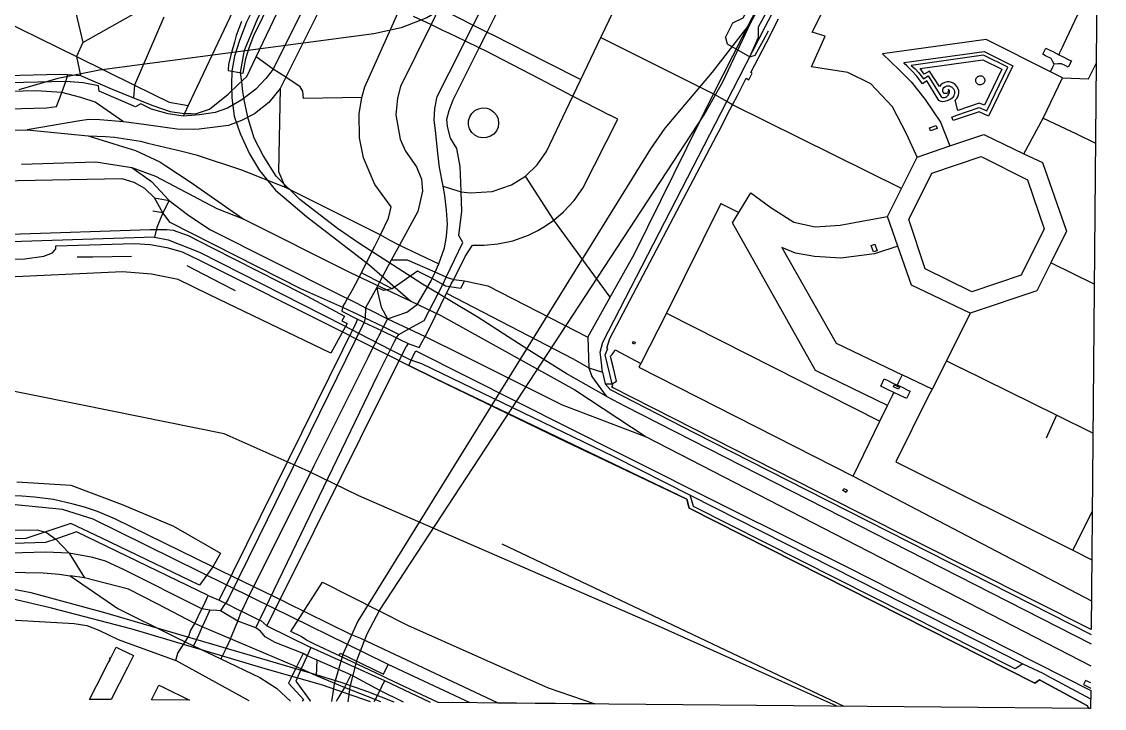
# Model space of a CAD drawing. Header units: millimetres. Extents: x 0 to 1122, y 0 to 907.
# Drawn here: x 577 to 1122, y 0 to 345 of the extents above; entities that cross this region are included whole.
import ezdxf

# ---------------------------------------------------------------- set-up
doc = ezdxf.new("R2010")
doc.units = ezdxf.units.MM

msp = doc.modelspace()

# ---------------------------------------------------------------- linework, layer by layer
at = {"layer": 'buildings'}
for points in [[(1033.821, 291.9871), (1037.1503, 293.057), (1037.641, 291.5524), (1034.3117, 290.4825), (1033.821, 291.9871)], [(1004.4864, 232.8071), (1006.2625, 233.425), (1007.4197, 230.1347), (1005.6375, 229.5169), (1004.4864, 232.8071)], [(884.479, 183.5575), (884.9239, 184.504), (885.8176, 184.0674), (885.3667, 183.1396), (884.479, 183.5575)], [(1015.5907, 161.7503), (1016.0605, 162.7246), (1018.5951, 161.5373), (1018.1314, 160.5443), (1015.5907, 161.7503)], [(990.129, 109.5433), (990.7101, 110.5911), (992.3801, 109.6444), (991.7991, 108.606), (990.129, 109.5433)], [(622.4392, 4.4174), (611.5296, 4.5153), (614.9942, 11.3994), (620.9134, 22.9103), (621.9653, 24.8142), (621.559, 24.9731), (621.815, 25.4181), (622.2193, 25.3344), (624.8642, 30.7247), (626.8579, 29.7508), (633.5548, 26.5002), (630.6632, 20.5785), (622.4392, 4.4174)], [(661.8328, 4.0639), (642.6739, 4.2358), (646.3205, 11.6312), (648.1079, 10.7579), (661.8328, 4.0639)]]:
    msp.add_lwpolyline(points, dxfattribs=at)
at = {"layer": 'major_roads'}
for points in [[(687.6315, 425.3716), (692.7632, 412.8299), (695.8058, 405.227), (697.839, 398.1735), (698.8248, 394.1568), (700.1155, 386.0209), (700.8866, 378.7551), (700.7258, 371.7772), (699.4336, 364.7721), (696.917, 358.3465), (690.4039, 344.9865), (686.8608, 335.8305), (684.3504, 328.035), (682.9851, 320.4343)], [(749.1239, 395.5902), (740.2595, 377.7599), (738.4628, 374.1512), (710.2043, 317.3672), (707.4058, 311.7268)], [(794.0312, 365.8739), (787.3003, 352.199), (783.1803, 343.8308)], [(787.0975, 223.5164), (790.0153, 231.5133), (790.9333, 237.2358), (791.4439, 243.4651), (790.9788, 250.5884), (790.1035, 257.9017), (789.3462, 262.5955), (787.371, 272.0245), (786.5497, 279.1883), (785.3361, 290.6139), (784.7185, 295.8003), (785.0235, 301.724), (786.2321, 307.6396), (798.2422, 331.4428), (800.351, 335.5985), (804.3815, 343.5855), (811.3972, 357.4908)], [(783.1803, 343.8308), (767.834, 312.6774), (766.245, 306.8491), (765.5302, 298.4132), (767.6781, 286.2896), (770.3894, 280.1154), (775.9447, 272.2944), (778.4184, 266.1882), (778.934, 260.0794)], [(682.9851, 320.4343), (682.8147, 313.7546), (683.0931, 307.0803), (684.2708, 297.8634), (687.2789, 289.1332), (691.8653, 278.8608), (696.8619, 270.4483), (705.0058, 260.61), (720.5385, 247.2578), (751.9418, 223.2342), (773.0426, 204.8286)], [(707.4058, 311.7268), (701.5767, 304.7344), (694.4559, 299.0395), (687.9327, 295.557), (681.2892, 293.0539), (666.678, 291.2186), (663.8546, 291.0389), (655.5142, 291.272), (635.1104, 294.0732), (628.5772, 294.9611)], [(707.4058, 311.7268), (706.4352, 269.8968), (709.8199, 262.0299)], [(628.5772, 294.9611), (616.7325, 295.8686), (611.1654, 296.1701), (606.56, 295.4007), (580.1278, 290.9507)], [(535.4542, 289.7955), (580.1278, 290.9507)], [(580.1278, 290.9507), (610.7968, 287.9734), (623.7694, 283.9528), (634.6699, 280.5844), (646.8643, 274.791), (649.9019, 272.807)], [(610.7968, 287.9734), (619.6024, 287.5124), (624.0696, 287.2767), (637.1587, 285.2771), (640.7953, 284.2754), (657.8683, 280.2368), (665.1672, 278.3451), (687.9137, 270.7707), (709.8199, 262.0299)], [(577.274, 273.6724), (614.6257, 274.819), (632.6986, 271.9082)], [(649.9019, 272.807), (662.144, 264.7769), (688.7319, 246.1074)], [(632.6986, 271.9082), (642.6393, 265.0168), (651.5538, 255.4417)], [(709.8199, 262.0299), (756.776, 238.594), (757.7793, 238.0446), (762.5019, 235.4119), (767.2754, 232.9745), (787.0975, 223.5164)], [(778.934, 260.0794), (776.611, 249.8502), (767.2754, 232.9745)], [(651.5538, 255.4417), (660.6876, 248.3806), (671.9558, 240.7505), (736.2809, 208.521), (739.041, 207.1173), (741.1955, 206.0544), (745.9271, 203.7384), (750.2225, 201.4636)], [(688.7319, 246.1074), (742.5973, 219.1246)], [(767.2754, 232.9745), (763.1554, 225.2958), (757.2225, 214.2602), (755.9453, 211.6811)], [(783.7429, 216.185), (785.1913, 219.3496), (787.0975, 223.5164)], [(742.5973, 219.1246), (773.0426, 204.8286), (788.4632, 197.4692)], [(761.3307, 195.8573), (770.9639, 199.2376), (776.3551, 203.3174), (783.2223, 215.0249), (783.7429, 216.185)], [(755.9453, 211.6811), (756.4615, 208.909), (758.1563, 201.812), (761.3307, 195.8573)], [(750.2225, 201.4636), (752.3712, 200.4381), (761.3307, 195.8573)], [(788.4632, 197.4692), (855.4181, 160.1298), (891.3507, 136.486)], [(757.5141, 188.4182), (758.2899, 189.9301), (759.3035, 191.9059), (760.2357, 193.7146), (761.3307, 195.8573)], [(761.3307, 195.8573), (772.081, 190.7853)], [(772.081, 190.7853), (780.1438, 186.9953), (800.2023, 177.1345), (849.1549, 152.7125), (891.3507, 136.486)], [(688.3133, 49.5996), (690.3932, 53.9326), (724.4545, 122.1353), (751.3909, 176.0518), (751.5601, 176.4044), (755.6358, 184.6239), (756.4059, 186.1824), (757.0571, 187.4998), (757.5141, 188.4182)], [(891.3507, 136.486), (1114.891, 21.4151)], [(454.3156, 66.1607), (526.9441, 68.4713), (579.2995, 68.3835), (588.1259, 68.1552), (596.1612, 67.4495), (601.7115, 66.617)], [(601.7115, 66.617), (625.6587, 50.2446), (652.4492, 36.9312), (654.9648, 35.6786), (659.5258, 33.5225), (663.7494, 31.4534), (677.5669, 24.9094)], [(609.0435, 65.6474), (601.7115, 66.617)], [(682.3541, 34.9768), (668.1137, 40.9747), (664.3904, 42.6201), (645.8743, 52.4117), (631.0322, 59.8688), (609.0435, 65.6474)], [(686.1102, 43.87), (687.9499, 48.8388), (688.3133, 49.5996)], [(682.3541, 34.9768), (686.1102, 43.87)], [(682.3541, 34.9768), (680.0287, 30.0031), (677.5669, 24.9094)], [(739.6737, 10.4044), (725.5562, 16.4198), (717.9323, 19.8145), (715.5869, 20.8512), (682.3541, 34.9768)], [(677.5669, 24.9094), (697.1261, 15.5466), (705.5187, 10.1135), (712.5803, 3.6085)], [(757.977, 3.2011), (757.392, 3.4903), (755.0452, 4.3779), (739.6737, 10.4044)]]:
    msp.add_lwpolyline(points, dxfattribs=at)
at = {"layer": 'minor_roads'}
for points in [[(628.5772, 294.9611), (614.4085, 304.7697), (607.0718, 307.2395), (597.6136, 309.6353), (584.6445, 310.6089), (485.8456, 307.9923), (463.8173, 307.1932), (445.5267, 307.0689), (428.901, 306.8177)], [(632.6986, 271.9082), (644.5829, 267.6302), (675.5119, 251.3415), (688.7319, 246.1074)], [(651.5538, 255.4417), (648.2947, 249.1718), (645.3888, 241.8458), (644.1333, 236.8997), (556.5702, 234.1533), (489.5959, 232.7606), (481.546, 232.4882)], [(644.1333, 236.8997), (651.0319, 235.6079), (666.7461, 229.4849), (739.2673, 192.5509), (746.7823, 188.6819), (763.3544, 180.1567), (772.8216, 175.2825), (778.3135, 173.4257), (874.9835, 126.6614), (913.4933, 107.2625), (1080.634, 22.4711), (1090.7788, 17.6847)], [(594.5428, 85.1127), (601.23, 78.0395), (609.0435, 65.6474)], [(739.6737, 10.4044), (736.3598, 4.899), (735.4608, 3.4032)]]:
    msp.add_lwpolyline(points, dxfattribs=at)
at = {"layer": 'parks'}
for points in [[(1118.2614, 401.2142), (1115.0524, 39.6034), (997.6678, 98.6392), (874.108, 161.5472), (874.4963, 162.3451), (874.2766, 163.2137), (870.6747, 177.7729), (871.9875, 180.9014), (871.5351, 181.1943), (872.9856, 185.9709), (926.7554, 288.1968), (927.7867, 290.0979), (933.4161, 300.9221), (934.767, 303.5098), (937.1817, 308.194), (941.6424, 316.8761), (942.9638, 316.1468), (944.0714, 318.3361), (944.6277, 319.3561), (943.9485, 319.7163), (951.7806, 334.9004), (957.8737, 346.7269)], [(731.5946, 377.446), (703.8721, 321.4773), (700.0798, 316.7683), (695.0518, 311.3621), (688.0993, 305.9266), (680.796, 301.8268), (674.623, 299.6923), (666.8474, 298.4573), (662.781, 298.1583), (658.6224, 297.8508), (651.0272, 298.9158), (642.6751, 301.2643), (637.2225, 304.062), (634.6081, 302.5107), (616.4197, 310.3519), (615.9769, 313.0768), (608.2372, 314.4787), (599.5082, 315.2465), (486.1822, 312.6111)], [(687.9726, 345.3438), (685.2236, 338.3704), (684.3453, 335.0237), (682.8171, 329.8192), (681.4184, 323.9706), (681.1187, 320.7119), (688.7863, 319.4878), (690.1113, 326.7255), (691.808, 332.208), (694.1314, 338.3466), (703.1258, 356.9304)], [(1020.9756, 324.8547), (1061.255, 330.3672), (1075.6009, 323.1393), (1063.4551, 297.7619), (1058.7171, 300.0404), (1045.6008, 295.5351), (1044.9961, 297.3575), (1047.0189, 298.0664), (1058.7539, 302.1087), (1062.538, 300.4071), (1073.0681, 322.4443), (1060.9366, 328.4412), (1024.601, 323.285), (1026.4737, 321.6377), (1028.209, 319.7493), (1030.7011, 316.5496), (1033.0195, 318.0106), (1039.4827, 307.8615), (1039.8478, 307.4297), (1040.2702, 307.2302), (1040.8042, 307.1323), (1041.3638, 307.1553), (1041.9435, 307.3551), (1042.5309, 307.732), (1043.0831, 308.3048), (1043.4637, 308.935), (1043.7342, 309.6222), (1043.8137, 310.2737), (1043.7198, 310.7684), (1043.5258, 311.0777), (1043.1771, 311.2764), (1043.2177, 310.9965), (1043.2205, 310.6238), (1043.1677, 310.2143), (1043.0351, 309.8241), (1042.7612, 309.4445), (1042.489, 309.2512), (1042.1132, 309.1613), (1041.6394, 309.1096), (1041.198, 309.2533), (1040.7833, 309.6298), (1040.5229, 310.07), (1040.4112, 310.6394), (1040.4465, 311.1609), (1040.6179, 311.7651), (1041.0344, 312.2832), (1041.7087, 312.7524), (1042.3931, 312.9793), (1043.1375, 313.0379), (1043.7947, 312.9762), (1044.3341, 312.7943), (1044.8723, 312.4821), (1045.3236, 312.0774), (1045.8043, 311.514), (1046.1551, 310.8679), (1046.3405, 310.2792), (1046.3658, 309.664), (1046.2431, 309.0035), (1046.0469, 308.3716), (1045.7331, 307.6569), (1045.1547, 306.898), (1044.622, 306.4554), (1044.2453, 306.2631), (1043.5723, 305.9336), (1042.5668, 305.5512), (1041.2722, 305.1527), (1040.392, 305.03), (1039.6733, 305.0923), (1039.042, 305.303), (1038.5107, 305.7084), (1037.9701, 306.44), (1032.4383, 315.5651), (1030.2554, 314.1215), (1027.4299, 317.8553), (1024.9095, 320.6359), (1022.3676, 323.0812), (1021.0444, 324.3043), (1020.9756, 324.8547)], [(1029.0071, 321.699), (1060.5718, 326.1242), (1070.1633, 321.4078), (1061.3525, 303.2877), (1058.6511, 304.3832), (1047.9941, 300.5829), (1046.663, 305.757), (1047.4145, 306.617), (1047.9882, 307.525), (1048.3415, 308.5469), (1048.4472, 309.366), (1048.4142, 310.4938), (1048.1342, 311.5026), (1047.5364, 312.7193), (1046.69, 313.64), (1045.602, 314.3392), (1044.463, 314.8525), (1043.6224, 315.0277), (1042.6445, 314.9805), (1041.456, 314.7581), (1040.2895, 314.2467), (1039.4167, 313.5742), (1038.7513, 312.7228), (1033.6624, 320.4835), (1031.0854, 318.9689), (1029.0071, 321.699)], [(1056.9778, 316.0179), (1057.0617, 316.4644), (1057.2253, 316.8823), (1057.4807, 317.2621), (1057.828, 317.6038), (1058.1743, 317.8336), (1058.4891, 317.9706), (1059.0249, 318.087), (1059.4921, 318.0828), (1059.9279, 318.0044), (1060.3261, 317.8425), (1060.7173, 317.5874), (1061.034, 317.2585), (1061.2828, 316.8928), (1061.4574, 316.4813), (1061.5396, 316.0426), (1061.5417, 315.586), (1061.4518, 315.1582), (1061.2761, 314.7497), (1061.0329, 314.3698), (1060.7165, 314.0465), (1060.3456, 313.8075), (1059.9321, 313.6342), (1059.5009, 313.5355), (1059.0522, 313.5395), (1058.6164, 313.6272), (1058.1999, 313.7986), (1057.827, 314.0349), (1057.4978, 314.3453), (1057.243, 314.7296), (1057.0745, 315.1411), (1056.98, 315.5706), (1056.9778, 316.0179)], [(571.7326, 238.4713), (642.0533, 240.7854), (650.335, 240.8603), (653.4731, 240.4781), (661.1091, 237.782), (673.4885, 231.3441), (718.3296, 208.5604), (739.5987, 197.3002), (738.3906, 194.879), (741.0838, 193.5596), (732.774, 178.6689), (671.7544, 207.9523), (655.9983, 215.5852), (642.6267, 218.3234), (628.0175, 219.47), (434.3174, 210.4933)], [(1114.78, 8.9124), (1114.7009, 0), (1113.7942, 0.0081), (1113.6408, 0.0847), (1113.196, 1.2254), (1089.0404, 14.3828), (1086.7379, 12.6514), (913.0103, 100.6695), (911.6741, 105.2659), (785.2, 165.9562), (771.9972, 172.4572), (774.1795, 177.2552), (775.4501, 179.7877), (877.8136, 128.2762), (932.8122, 100.5956), (992.5643, 70.9164), (1074.0878, 29.5552), (1114.78, 8.9124)], [(574.9058, 113.8491), (602.0585, 112.1799), (627.9167, 102.574), (653.7623, 91.552), (677.3361, 78.0998), (673.4497, 71.1366), (666.7708, 61.962), (617.7558, 85.6128), (602.0946, 92.8909), (579.496, 85.4899), (536.2483, 84.4803)], [(865.4455, 2.2367), (786.8001, 2.9425), (761.5024, 14.887), (758.4168, 16.3496), (737.5591, 26.2549), (724.6289, 32.3435), (722.2656, 33.4456), (720.5023, 34.2627), (717.8446, 36.1315), (712.6659, 38.6471), (728.6142, 63.44), (771.3161, 41.8873), (842.1113, 10.2908), (865.4455, 2.2367)]]:
    msp.add_lwpolyline(points, dxfattribs=at)
at = {"layer": 'paths'}
for points in [[(789.3462, 262.5955), (793.9626, 261.1565), (798.3277, 259.7944), (802.7672, 259.205), (813.9626, 259.925), (823.6134, 263.2307), (830.6118, 267.6223), (836.5274, 273.2909), (841.1615, 280.0332), (854.4675, 307.8597), (858.4706, 316.2383), (868.6005, 337.4308), (879.1062, 359.4212), (882.6518, 366.8255), (899.2589, 400.195), (901.5058, 410.1827), (900.8823, 421.6217), (897.6475, 431.1458), (890.1307, 441.6772), (884.4984, 446.3772), (878.8592, 449.6049), (870.9042, 452.3595)], [(862.0484, 186.6369), (873.2447, 206.7575), (885.3848, 228.6123), (925.2193, 308.9994), (968.9717, 395.2411), (978.4495, 412.9918), (994.8327, 445.1887)], [(869.3668, 168.9975), (868.6731, 175.3121), (868.2528, 179.1922), (869.5382, 184.0821), (931.9229, 305.1472), (951.1734, 342.6586), (978.8854, 395.6654), (994.7395, 426.0041), (997.2781, 430.1095), (1001.3532, 433.4744)], [(974.8184, 340.016), (1005.4111, 401.0483), (1009.8276, 410.3179), (1013.8876, 418.2115), (1010.4687, 424.3454)], [(555.0149, 392.3904), (558.0625, 383.986), (560.3154, 378.1419), (566.2269, 368.2674), (600.2485, 351.8697), (604.5452, 349.7532), (608.1123, 334.8307), (605.0182, 327.7766), (606.9426, 318.1989)], [(687.4605, 319.7326), (689.418, 330.9994), (695.7513, 346.2432), (700.8117, 356.6437), (703.6933, 365.3956), (704.7194, 370.1387), (705.3891, 379.0223), (705.151, 382.6492), (704.3896, 387.5574), (703.3261, 391.6856), (701.6707, 396.3036)], [(662.6418, 299.082), (664.7746, 299.035), (671.8771, 301.3009), (681.13, 308.9242), (686.4555, 313.9084), (690.615, 317.7475), (695.3017, 327.6015), (721.46, 382.5778), (724.1736, 385.6006), (726.8425, 391.1956)], [(811.4012, 340.0378), (818.4984, 354.1195), (833.1495, 382.5024)], [(694.9342, 374.4661), (682.0826, 347.344), (661.1225, 303.1118)], [(1117.9672, 368.0581), (1107.9046, 348.4868), (1101.2549, 334.1772), (1100.4023, 332.3211)], [(778.5853, 356.6005), (787.3003, 352.199), (804.3815, 343.5855), (811.4012, 340.0378)], [(555.8931, 351.8762), (557.6431, 350.9567), (605.0182, 327.7766), (634.029, 313.3529), (651.516, 304.754), (661.1225, 303.1118)], [(608.1123, 334.8307), (640.3655, 352.9451)], [(761.7651, 246.5258), (763.1803, 252.16), (754.8705, 263.3881), (749.1449, 276.9134), (747.1804, 286.8549), (747.0361, 298.9046), (748.3268, 307.121), (749.8447, 312.5493), (767.3378, 351.3989)], [(648.8504, 347.5857), (634.029, 313.3529), (633.6033, 307.0017)], [(774.2582, 348.1025), (783.1803, 343.8308), (789.0108, 341.0447)], [(931.1404, 337.3858), (934.8578, 344.7607)], [(789.0108, 341.0447), (791.9707, 339.615)], [(790.7568, 216.784), (799.0706, 234.2186), (797.2146, 237.7295), (798.6953, 250.0163), (798.3277, 259.7944), (798.1166, 264.3808), (797.7838, 272.5558), (796.0682, 281.4607), (792.9434, 286.7721), (791.3663, 292.5914), (791.1478, 296.3486), (792.2133, 300.7), (794.2338, 305.9747), (807.4459, 332.2085), (811.4012, 340.0378)], [(791.9758, 339.6175), (800.3526, 335.6072), (807.4514, 332.2087), (810.6413, 330.6705)], [(811.4012, 340.0378), (814.5101, 338.4632)], [(814.5101, 338.4632), (841.5366, 324.8317)], [(950.272, 336.0134), (952.773, 340.7248)], [(1027.4681, 277.209), (1022.3619, 288.5574), (1015.1826, 302.5239), (1004.2993, 314.0635), (992.6822, 319.823), (974.4549, 322.6595), (981.3419, 338.0291), (974.8184, 340.016)], [(868.6005, 337.4308), (925.2193, 308.9994)], [(931.1404, 337.3858), (932.0151, 334.1353), (943.4166, 327.6415), (946.1594, 328.437), (950.272, 336.0134)], [(943.4166, 327.6415), (947.7457, 337.4429)], [(1100.5746, 317.103), (1094.5393, 320.0638), (1062.1499, 336.2949), (1010.058, 329.0891), (1018.4395, 321.0382), (1024.4848, 315.0487), (1031.5982, 306.1239), (1039.3227, 294.6964), (1043.9998, 282.7927)], [(1100.4023, 332.3211), (1099.149, 329.6486)], [(703.8721, 321.4773), (695.3017, 327.6015)], [(810.6413, 330.6705), (837.5052, 316.7236)], [(1092.1093, 328.1923), (1090.6587, 328.9133), (1092.1922, 331.9933), (1093.6306, 331.2817)], [(1094.8393, 326.8541), (1092.1093, 328.1923)], [(1093.6306, 331.2817), (1096.0237, 330.077)], [(1100.1387, 324.0955), (1098.4354, 324.0547), (1096.4555, 324.0071), (1095.6565, 325.4212), (1094.8393, 326.8541)], [(1096.0237, 330.077), (1098.7836, 328.6455), (1100.9691, 327.6104)], [(1099.149, 329.6486), (1098.7836, 328.6455)], [(1100.9691, 327.6104), (1103.8641, 326.159)], [(717.4095, 312.5691), (710.2043, 317.3672), (703.8721, 321.4773)], [(841.5366, 324.8317), (858.4706, 316.2383)], [(1094.5393, 320.0638), (1095.7789, 322.5874)], [(1095.7789, 322.5874), (1096.4555, 324.0071)], [(1102.2932, 323.0234), (1100.1387, 324.0955)], [(1103.8641, 326.159), (1105.0943, 325.5424), (1103.5295, 322.4068), (1102.2932, 323.0234)], [(1113.6401, 316.5957), (1117.5789, 324.3086)], [(486.4533, 316.1854), (489.3626, 316.2539), (596.5722, 318.9628), (600.6664, 318.662), (606.9426, 318.1989), (622.9386, 311.2998), (633.6033, 307.0017), (643.3184, 303.0756), (652.0277, 300.1089), (659.2428, 299.1591), (662.6418, 299.082)], [(599.5082, 315.2465), (600.6638, 318.6559)], [(806.3722, 196.8154), (778.86, 213.2655), (761.4452, 224.4911), (747.4112, 233.59), (736.1194, 241.3412), (717.1732, 255.9166), (705.3765, 267.6885), (698.7796, 277.9603), (694.235, 286.7228), (691.1824, 296.6554), (689.3769, 305.1138), (688.4947, 310.2654), (687.9898, 314.9849), (687.4605, 319.7326)], [(837.5052, 316.7236), (854.4682, 307.8652), (873.1261, 298.2446)], [(1081.2207, 278.9211), (1090.9388, 296.7631), (1100.5746, 317.103), (1113.6401, 316.5957)], [(594.9749, 302.6423), (597.6136, 309.6353), (599.5082, 315.2465)], [(748.3268, 307.121), (719.0166, 306.6657), (718.7487, 310.3953), (717.4095, 312.5691)], [(1019.6551, 261.3909), (934.767, 303.5098), (931.9229, 305.1472), (925.2193, 308.9994)], [(485.3622, 301.4086), (487.1639, 301.4484), (494.6902, 300.2439), (500.8647, 299.8064), (511.1729, 299.6392), (533.4969, 300.501), (547.2042, 300.2568), (558.3517, 301.1259), (589.9101, 302.0541), (594.9749, 302.6423)], [(661.1225, 303.1118), (659.2428, 299.1591), (658.6224, 297.8508)], [(849.7805, 249.7001), (855.1067, 255.4671), (859.4587, 261.6062), (877.0495, 296.2994), (873.1261, 298.2446)], [(1090.9388, 296.7631), (1107.5667, 288.9466)], [(1027.4681, 277.209), (1043.9998, 282.7927), (1061.0249, 288.5492), (1081.2207, 278.9211), (1090.5443, 274.4774), (1102.6621, 239.9205)], [(1107.5667, 288.9466), (1117.223, 284.1962)], [(1012.5522, 247.3091), (1019.6551, 261.3909), (1027.4681, 277.209)], [(873.2447, 206.7575), (844.9606, 245.5685), (830.6118, 267.6223)], [(299.1578, 256.2053), (314.8045, 258.3192), (334.8707, 261.0269), (348.3293, 261.1479), (627.7559, 266.4268), (633.7398, 264.612), (639.1231, 261.6285), (644.1388, 256.7195)], [(644.1388, 256.7195), (651.5538, 255.4417)], [(652.0759, 244.4043), (648.2947, 249.1718), (644.1388, 256.7195)], [(928.8723, 253.9243), (937.9554, 249.4079), (943.9387, 259.2506), (954.0296, 251.9205), (965.4655, 244.448), (976.3326, 242.1335), (988.7707, 242.9454), (1000.6119, 245.0857), (1012.5522, 247.3091)], [(928.8723, 253.9243), (901.4586, 198.6507), (888.5748, 173.3642), (887.6239, 171.5277)], [(648.2976, 249.176), (643.3404, 249.9523)], [(754.957, 232.4882), (757.7793, 238.0446), (761.7651, 246.5258)], [(840.1847, 242.2286), (844.9606, 245.5685), (849.7805, 249.7001)], [(1012.6417, 152.2907), (976.3592, 169.8148), (934.7233, 244.0694), (937.9554, 249.4079)], [(1102.6621, 239.9205), (1094.7818, 224.1216), (1087.7401, 210.0018), (1054.1891, 198.6614), (1024.6572, 212.7428), (1017.7563, 232.4469), (1012.5522, 247.3091)], [(738.7518, 201.5942), (717.7973, 210.9041), (652.0759, 244.4043)], [(800.3117, 227.2468), (803.9348, 232.9917), (809.9406, 232.9195), (816.7272, 233.5484), (824.3343, 235.1764), (832.0807, 237.9587), (836.8969, 240.3011), (840.1847, 242.2286)], [(743.7189, 210.4859), (748.2025, 218.944), (753.625, 229.9656), (754.957, 232.4882)], [(1017.7563, 232.4469), (1006.1273, 228.5994), (989.2436, 226.3175), (975.9728, 227.2556), (966.4343, 228.9618), (959.5066, 231.8283), (986.8596, 183.6241), (1020.0031, 167.7679)], [(632.5692, 227.2751), (613.1885, 226.9643), (605.2259, 226.8307)], [(790.7568, 216.784), (785.1913, 219.3496), (771.3693, 225.3436), (763.1554, 225.2958)], [(793.3095, 213.4998), (794.6136, 215.65), (800.3117, 227.2468)], [(1116.5943, 213.3484), (1094.7818, 224.1216)], [(660.4692, 222.6177), (677.5482, 213.7336), (684.6467, 210.0453)], [(763.6176, 210.9789), (757.2225, 214.2602), (749.9951, 217.9682), (748.2025, 218.944)], [(776.4474, 219.847), (763.6176, 210.9789)], [(783.7429, 216.185), (776.4474, 219.847)], [(779.6805, 194.9945), (789.0396, 213.1279), (790.7568, 216.784)], [(782.425, 191.1588), (791.0236, 208.8052), (792.5391, 211.9133), (793.3095, 213.4998)], [(789.0396, 213.1279), (783.7429, 216.185)], [(790.3596, 212.2402), (789.0396, 213.1279)], [(800.0307, 215.0611), (797.9916, 211.1471), (792.5391, 211.9133), (790.3596, 212.2402)], [(790.7568, 216.784), (794.6136, 215.65), (800.0307, 215.0611)], [(800.0307, 215.0611), (811.7075, 212.5434), (862.0484, 186.6369)], [(739.8088, 203.6068), (741.1955, 206.0544), (743.7189, 210.4859)], [(755.9453, 211.6811), (750.2225, 201.4636)], [(763.6176, 210.9789), (759.4607, 210.1774), (755.9453, 211.6811)], [(791.0236, 208.8052), (854.5798, 175.7267), (862.4703, 171.2208)], [(739.0093, 202.1975), (738.7518, 201.5942), (738.4565, 200.8793)], [(746.6558, 197.9173), (744.5129, 198.9056), (738.7518, 201.5942)], [(739.0093, 202.1975), (739.8088, 203.6068)], [(750.2225, 201.4636), (750.0028, 196.1449)], [(738.4565, 200.8793), (738.3596, 199.6688), (746.2783, 195.6265), (748.0665, 194.7924)], [(750.0028, 196.1449), (746.6558, 197.9173)], [(750.0028, 196.1449), (749.4986, 194.0715), (748.9218, 192.8187)], [(766.9283, 187.9427), (759.3035, 191.9059), (750.0028, 196.1449)], [(871.2696, 156.9321), (851.1512, 168.3586), (832.2776, 180.1095), (806.3722, 196.8154)], [(901.4586, 198.6507), (1008.8281, 144.4693)], [(1054.1891, 198.6614), (1042.2159, 174.7548), (1035.0681, 160.4776), (1033.0369, 156.7498)], [(676.8753, 54.7897), (745.7073, 194.2824), (746.2783, 195.6265)], [(748.9218, 192.8187), (696.4654, 85.9981), (681.192, 54.8816), (680.1328, 53.3069)], [(748.0665, 194.7924), (749.4986, 194.0715), (758.2899, 189.9301), (765.7703, 186.3224), (767.7964, 185.3352)], [(766.9283, 187.9427), (772.081, 190.7853), (779.6805, 194.9945)], [(778.6439, 184.2598), (780.1438, 186.9953), (782.425, 191.1588)], [(764.9029, 184.8765), (765.7703, 186.3224), (766.9283, 187.9427)], [(767.7964, 185.3352), (771.6347, 183.4931)], [(862.0484, 186.6369), (862.3366, 176.2166), (862.4703, 171.2208)], [(697.4111, 45.3343), (756.4129, 167.7044), (764.9029, 184.8765)], [(701.5558, 43.387), (770.6431, 181.9179)], [(771.6347, 183.4931), (770.6431, 181.9179)], [(771.6347, 183.4931), (777.144, 181.5244)], [(777.144, 181.5244), (778.6439, 184.2598)], [(874.9835, 179.0576), (875.7809, 180.2339), (888.5748, 173.3642)], [(873.5998, 176.2559), (873.4228, 177.0868), (874.1923, 177.8906)], [(874.7096, 171.7826), (873.5998, 176.2559)], [(874.1923, 177.8906), (874.9835, 179.0576)], [(1042.2159, 174.7548), (1049.6653, 171.0918)], [(862.4703, 171.2208), (863.9316, 166.8748), (871.2696, 156.9321)], [(862.4703, 171.2208), (869.3668, 168.9975), (870.7479, 163.2358), (873.1744, 160.2697), (915.623, 138.5992), (971.9829, 109.8259), (1115.0311, 37.2062)], [(875.47, 168.8126), (874.7096, 171.7826)], [(876.4091, 164.4992), (875.47, 168.8126)], [(887.6239, 171.5277), (995.3269, 116.7746), (1005.2464, 111.58), (1115.1814, 54.1445)], [(1115.9286, 138.3356), (1097.66, 147.37), (1049.6653, 171.0918)], [(870.7479, 163.2358), (874.2766, 163.2137), (876.4091, 164.4992)], [(1010.6441, 161.3284), (1009.1992, 162.0029), (1010.9717, 165.6771), (1012.7777, 164.8224)], [(1012.7777, 164.8224), (1014.9816, 163.7685)], [(1014.9816, 163.7685), (1017.5103, 162.5999)], [(1035.0681, 160.4776), (1020.0031, 167.7679), (1018.2182, 164.0845), (1017.5103, 162.5999)], [(1012.9519, 160.2177), (1010.6441, 161.3284)], [(1018.639, 157.4835), (1015.8353, 158.8409), (1012.9519, 160.2177)], [(1015.0777, 157.2915), (1015.8353, 158.8409)], [(1020.0933, 161.3189), (1017.5103, 162.5999)], [(1022.7012, 160.0751), (1020.0933, 161.3189)], [(1022.7012, 160.0751), (1023.956, 159.4582), (1022.1897, 155.7839), (1020.8429, 156.4296)], [(871.2696, 156.9321), (880.8412, 152.0386), (1114.9883, 32.3814)], [(1012.6417, 152.2907), (1013.763, 154.6382)], [(1013.763, 154.6382), (1015.0777, 157.2915)], [(1033.0369, 156.7498), (1016.9025, 123.9814)], [(1020.8429, 156.4296), (1018.639, 157.4835)], [(995.3269, 116.7746), (1008.8281, 144.4693), (1012.6417, 152.2907)], [(1097.66, 147.37), (1092.3813, 135.8624)], [(1016.9025, 123.9814), (1105.8376, 79.5915), (1115.3641, 74.7315)], [(1080.634, 22.4711), (1076.8672, 19.9141), (915.0895, 101.4896), (913.4933, 107.2625)], [(694.0574, 55.3069), (613.3038, 95.1107), (597.8737, 100.0572), (574.1512, 102.3759), (529.1855, 101.0556), (492.1222, 99.9814), (460.371, 99.9263), (444.6865, 99.6227), (401.7558, 98.7861)], [(460.371, 99.9263), (491.9493, 89.6305), (585.1966, 89.7718), (589.8261, 88.4071), (594.5428, 85.1127)], [(1115.5808, 99.1484), (1105.8376, 79.5915)], [(671.0886, 56.6866), (604.8614, 88.8034), (595.875, 85.5853), (594.5428, 85.1127)], [(594.5428, 85.1127), (589.3147, 83.4823), (573.2076, 82.8627), (533.5014, 82.5668), (467.7698, 80.7905), (409.7947, 79.2255), (377.5941, 78.3591)], [(677.3647, 49.0267), (675.4489, 49.2861), (671.9878, 49.3171), (667.9374, 50.1268), (628.638, 69.87), (619.508, 73.9493), (613.1257, 75.9354), (601.2298, 78.0361), (589.5231, 78.6163), (517.9234, 76.51), (409.7089, 74.0166), (402.8647, 73.8546)], [(669.0175, 51.9714), (671.0886, 56.6866), (676.6929, 54.3255), (676.8753, 54.7897)], [(802.8288, 2.7986), (761.591, 22.0519), (760.3236, 22.641), (694.0574, 55.3069)], [(404.0728, 45.507), (405.2342, 45.4406), (406.1152, 53.8471), (409.3886, 53.6711), (524.896, 47.1603), (603.815, 42.7156), (610.15, 41.6338), (616.1607, 39.3436), (625.8083, 34.7005), (654.8428, 24.1158)], [(662.2127, 39.0428), (664.3904, 42.6201), (667.9374, 50.1268), (669.0175, 51.9714)], [(671.9878, 49.3171), (668.1137, 40.9747), (666.3186, 36.8722)], [(676.6929, 54.3255), (678.3215, 53.5747)], [(680.1328, 53.3069), (679.8274, 52.8438), (678.6997, 51.1859), (677.3647, 49.0267)], [(686.1102, 43.87), (677.3647, 49.0267)], [(678.3215, 53.5747), (679.8274, 52.8438), (687.1297, 49.2375)], [(687.1297, 49.2375), (687.9499, 48.8388), (688.611, 48.516)], [(695.0312, 40.4543), (686.1102, 43.87)], [(688.611, 48.516), (696.9638, 44.4089), (697.56, 44.1123)], [(695.0312, 40.4543), (696.9601, 44.4065), (697.4111, 45.3343)], [(697.56, 44.1123), (700.6538, 41.5221)], [(661.4789, 36.3443), (662.2146, 39.0503)], [(725.9331, 24.1878), (720.9179, 26.4224), (718.8188, 27.5034), (704.8335, 33.1636), (699.7378, 36.0326), (697.3775, 38.8398), (695.0312, 40.4543)], [(700.6538, 41.5221), (701.5558, 43.387)], [(700.6538, 41.5221), (722.7745, 30.5338)], [(655.8225, 27.7877), (659.5258, 33.5225), (661.4753, 36.3378)], [(665.1341, 34.3575), (663.7494, 31.4534)], [(666.3186, 36.8722), (665.1341, 34.3575)], [(691.7474, 3.7954), (654.8428, 24.1158), (655.8225, 27.7877)], [(718.8188, 27.5034), (715.5869, 20.8512), (712.5992, 14.7)], [(721.5828, 27.898), (720.9179, 26.4224), (720.5729, 25.6614)], [(722.7757, 30.5374), (721.5859, 27.9022)], [(758.3178, 10.7689), (759.8758, 13.8113), (722.7757, 30.5374)], [(736.9477, 26.5419), (737.4861, 27.7185), (759.2548, 17.2367), (761.591, 22.0519)], [(719.6384, 23.5918), (717.9323, 19.8145), (715.1411, 13.6243)], [(720.5757, 25.6655), (719.6403, 23.595)], [(725.5562, 16.4198), (725.9331, 24.1878)], [(742.9154, 16.7864), (725.9331, 24.1878)], [(742.9154, 16.7864), (739.6737, 10.4044)], [(769.2513, 3.0999), (757.398, 8.9787), (742.9154, 16.7864)], [(1090.7788, 17.6847), (1092.9993, 16.4163)], [(1092.9993, 16.4163), (1114.744, 4.8541)], [(712.5992, 14.7), (711.4932, 12.7064), (719.2385, 4.316), (718.4475, 3.5558)], [(715.1411, 13.6243), (722.4555, 3.7593), (722.2006, 3.5221)], [(782.8726, 2.9777), (759.8758, 13.8113)], [(1114.8145, 12.7934), (1112.1721, 14.0098), (1111.1524, 12.034), (1112.866, 11.1522)], [(1112.866, 11.1522), (1114.7914, 10.1981)], [(758.3178, 10.7689), (757.4017, 8.9831), (755.0501, 4.3794), (754.4625, 3.2326)]]:
    msp.add_lwpolyline(points, dxfattribs=at)
at = {"layer": 'railways'}
for points in [[(1121.6399, 781.9134), (1078.2583, 771.1253), (1067.4617, 767.4287), (1057.3579, 762.8314), (1044.5096, 755.1556), (1026.6527, 739.3336), (1009.5791, 715.5284), (997.2074, 694.4115), (906.6778, 494.5502), (897.7696, 480.0094), (884.4646, 463.1474), (849.4694, 418.7909), (812.9701, 372.535), (804.4094, 363.2373), (793.9501, 354.73), (780.9972, 347.1955), (768.1472, 342.2226), (754.4478, 339.2048), (616.5397, 320.9922), (595.6114, 316.7164), (575.9301, 310.9573)], [(944.0165, 345.3034), (961.7762, 377.5466), (980.1646, 410.9172), (987.6856, 422.936), (1005.0145, 447.6987), (1011.5489, 458.0117), (1017.1776, 468.7987), (1087.0832, 613.0289), (1113.6309, 667.4258), (1120.7486, 681.4839)], [(934.8578, 344.7607), (940.1405, 347.1674), (975.9393, 412.2058)], [(947.7457, 337.4429), (947.7139, 342.7087), (983.7086, 408.3346)], [(944.0165, 345.3034), (924.487, 319.9548), (900.6969, 291.8395), (893.4111, 281.4122), (746.2988, 43.8255), (738.9354, 27.5379), (734.5002, 12.1373), (733.1815, 3.4236)], [(741.4681, 3.3493), (742.5061, 10.8916), (746.0285, 24.5951), (751.0005, 37.4657), (757.1865, 49.2818), (920.514, 298.3813), (929.8715, 315.0241), (944.0165, 345.3034)], [(764.6745, 3.141), (751.9434, 8.1422), (737.9444, 12.9637), (723.7946, 17.4232), (695.1888, 25.786), (619.2199, 47.9821), (582.1209, 58.0429), (557.2708, 62.8504), (532.1299, 66.7568)], [(752.6883, 3.2486), (728.1216, 11.7936), (699.8395, 19.9112), (632.9607, 39.7521), (592.3813, 50.4404), (563.0239, 57.2172), (413.8292, 55.7065)]]:
    msp.add_lwpolyline(points, dxfattribs=at)
at = {"layer": 'water'}
for points in [[(802.0583, 295.4684), (802.6292, 297.4388), (803.7145, 299.1902), (805.227, 300.5838), (807.0612, 301.5178), (809.0935, 301.919), (811.1456, 301.7702), (813.0819, 301.0634), (814.7557, 299.865), (816.0509, 298.2694), (816.8639, 296.3705), (817.1285, 294.3275), (816.8337, 292.2987), (815.9992, 290.4146), (814.6878, 288.8236), (812.9929, 287.6553), (811.0504, 286.9831), (808.9897, 286.8524), (806.971, 287.2804), (805.1476, 288.2472), (803.6478, 289.6583), (802.5878, 291.4289), (802.046, 293.4092), (802.0583, 295.4684)], [(805.227, 300.5838), (807.0612, 301.5178), (809.0935, 301.919), (811.1456, 301.7702), (813.0819, 301.0634), (814.7557, 299.865), (816.0509, 298.2694), (816.8639, 296.3705), (817.1285, 294.3275), (816.8337, 292.2987), (815.9992, 290.4146), (814.6878, 288.8236), (812.9929, 287.6553), (811.0504, 286.9831), (808.9897, 286.8524), (806.971, 287.2804), (805.1476, 288.2472), (803.6478, 289.6583), (802.5878, 291.4289), (802.046, 293.4092), (802.0583, 295.4684), (802.6292, 297.4388), (803.7145, 299.1902), (805.227, 300.5838)], [(1079.7929, 217.8344), (1055.0355, 209.5003), (1031.6231, 221.0858), (1023.2725, 245.7694), (1034.8779, 269.1108), (1059.6413, 277.4449), (1083.0535, 265.8594), (1091.3982, 241.176), (1079.7929, 217.8344)], [(541.3992, 225.4371), (579.042, 226.1057), (588.4477, 227.4191), (592.9256, 229.0562), (594.5663, 231.0169), (594.5687, 232.6662), (634.0535, 233.7566), (642.0356, 233.3217), (650.3451, 231.6911), (658.1147, 229.497), (666.8576, 225.4491), (737.2957, 190.006), (771.9972, 172.4572), (785.2, 165.9562), (847.1852, 135.9014), (911.6741, 105.2659), (913.0103, 100.6695), (1086.7379, 12.6514), (1089.0404, 14.3828), (1113.196, 1.2254), (1113.6408, 0.0847), (1113.7942, 0.0081)], [(897.456, 41.3487), (746.8993, 106.8764), (721.4592, 119.2548), (679.231, 137.9988), (607.0622, 152.6048), (553.6299, 163.4079), (274.6475, 154.802), (49.6013, 166.7428), (1.3897, 163.1559)], [(1113.7942, 0.0081), (816.9666, 2.6718), (747.8325, 35.2017), (742.9192, 37.1559), (710.1092, 53.1785), (709.9949, 53.459), (677.8018, 69.001), (673.4497, 71.1366), (624.4937, 95.1874), (615.5635, 98.9295), (608.9502, 101.1879), (603.3201, 102.72), (593.4059, 105.0545), (583.8568, 106.2677), (577.4604, 106.6698), (570.7603, 106.8045)], [(818.6949, 82.7717), (990.7408, 1.1124)], [(987.2288, 1.1439), (897.456, 41.3487)]]:
    msp.add_lwpolyline(points, dxfattribs=at)

doc.saveas('drawing.dxf')
